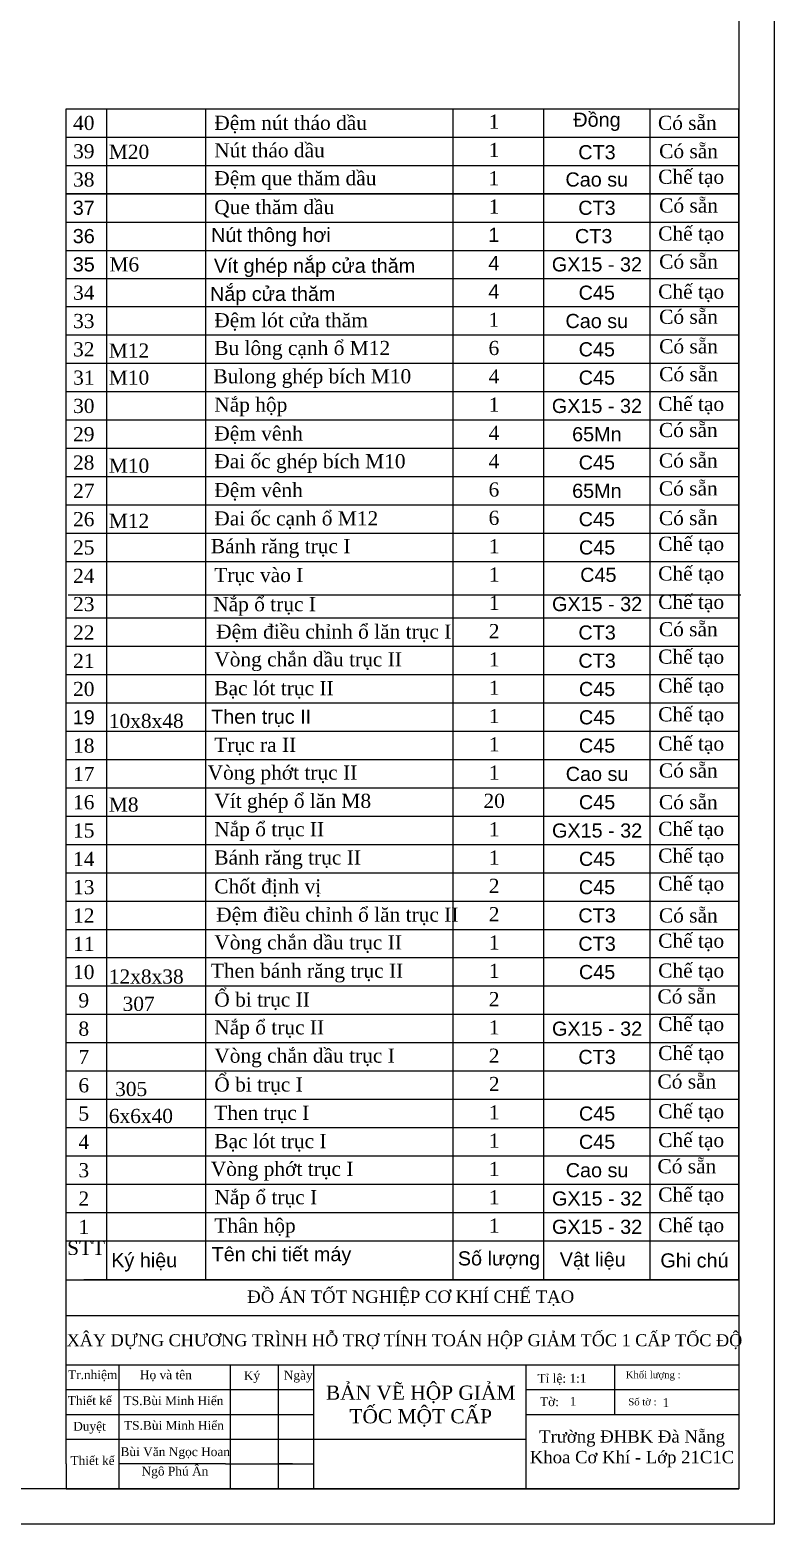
# Model space of a CAD drawing. Header units: millimetres. Extents: x 5847 to 9233, y 737 to 1578.
# Drawn here: x 9022.7 to 9232.9, y 736.7 to 1159 of the extents above; entities that cross this region are included whole.
import ezdxf

# ---------------------------------------------------------------- set-up
doc = ezdxf.new("R2010")
doc.units = ezdxf.units.MM
doc.layers.add('DRAWING_LINE', color=7, linetype='Continuous')
doc.styles.add('2.5', font='times.ttf', dxfattribs={"height": 2.5})
doc.styles.add('4.5', font='times.ttf', dxfattribs={"height": 4.5})
doc.styles.add('chuan', font='times.ttf', dxfattribs={"height": 3})
doc.styles.add('quangcuong', font='arial.ttf', dxfattribs={"height": 4})
doc.styles.add('tim', font='times.ttf', dxfattribs={"height": 2})
doc.styles.add('工程字', font='gbenor.shx', dxfattribs={"bigfont": 'gbcbig.shx'})

msp = doc.modelspace()

# ---------------------------------------------------------------- linework, layer by layer
at = {"layer": 'DRAWING_LINE'}
for p, q in [((9032.931, 1136.684), (9222.932, 1136.684)), ((9032.931, 805.684), (9032.931, 1136.684)), ((9044.483, 805.684), (9044.483, 1136.684)), ((9072.354, 1136.684), (9072.354, 805.684)), ((9142.303, 805.684), (9142.303, 1136.684)), ((9167.932, 816.684), (9167.932, 1136.684)), ((9197.932, 816.684), (9197.932, 1136.684)), ((9222.932, 805.684), (9222.932, 1136.684)), ((9032.931, 1128.684), (9222.932, 1128.684)), ((9032.931, 1120.684), (9222.932, 1120.684)), ((9222.932, 1112.684), (9032.931, 1112.684)), ((9032.931, 1112.684), (9222.932, 1112.684)), ((9032.931, 1104.684), (9222.932, 1104.684)), ((9032.931, 1096.684), (9222.932, 1096.684)), ((9032.931, 1088.684), (9222.932, 1088.684)), ((9222.932, 1080.684), (9032.931, 1080.684)), ((9222.932, 1080.684), (9032.931, 1080.684)), ((9222.932, 1072.684), (9032.931, 1072.684)), ((9222.932, 1064.684), (9032.931, 1064.684)), ((9222.932, 1064.684), (9032.931, 1064.684)), ((9222.932, 1064.684), (9032.931, 1064.684)), ((9222.932, 1056.684), (9032.931, 1056.684)), ((9222.932, 1048.684), (9032.931, 1048.684)), ((9222.932, 1040.684), (9032.931, 1040.684)), ((9222.932, 1040.684), (9032.931, 1040.684)), ((9222.932, 1032.684), (9032.931, 1032.684)), ((9222.932, 1024.684), (9032.931, 1024.684)), ((9222.932, 1016.684), (9032.931, 1016.684)), ((9222.932, 1008.684), (9032.931, 1008.684)), ((9222.932, 1008.684), (9032.931, 1008.684)), ((9223.52, 999.251), (9033.519, 999.251)), ((9222.932, 992.684), (9032.931, 992.684)), ((9222.932, 984.684), (9032.931, 984.684)), ((9222.932, 976.684), (9032.931, 976.684)), ((9222.932, 968.684), (9032.931, 968.684)), ((9222.932, 960.684), (9032.931, 960.684)), ((9222.932, 952.684), (9032.931, 952.684)), ((9222.932, 944.684), (9032.931, 944.684)), ((9222.932, 936.684), (9032.931, 936.684)), ((9222.932, 928.684), (9032.931, 928.684)), ((9222.932, 920.684), (9032.931, 920.684)), ((9222.932, 912.684), (9032.931, 912.684)), ((9222.932, 904.684), (9032.931, 904.684)), ((9222.932, 896.684), (9032.931, 896.684)), ((9222.932, 888.684), (9032.931, 888.684)), ((9222.932, 880.684), (9032.931, 880.684)), ((9222.932, 872.684), (9032.931, 872.684)), ((9222.932, 864.684), (9032.931, 864.684)), ((9222.932, 856.684), (9032.931, 856.684)), ((9222.932, 848.684), (9032.931, 848.684)), ((9222.932, 840.684), (9032.931, 840.684)), ((9222.932, 832.684), (9032.931, 832.684)), ((9222.932, 824.684), (9032.931, 824.684)), ((9222.932, 816.684), (9032.931, 816.684)), ((9222.932, 816.684), (9032.931, 816.684)), ((9167.932, 805.684), (9167.932, 816.684)), ((9197.932, 805.684), (9197.932, 816.684)), ((9032.931, 805.684), (9222.932, 805.684)), ((9032.931, 753.684), (9032.931, 805.684)), ((9032.931, 805.684), (9222.932, 805.684)), ((9222.932, 805.684), (9037.932, 805.684)), ((9068.753, 805.684), (9222.932, 805.684)), ((9222.932, 805.684), (9222.932, 746.684)), ((9032.931, 795.684), (9222.932, 795.684)), ((9032.931, 781.684), (9222.932, 781.684)), ((9047.931, 746.684), (9047.931, 781.684)), ((9079.296, 781.684), (9079.296, 746.684)), ((9086.931, 781.684), (9086.931, 781.795)), ((9092.932, 746.684), (9092.932, 781.684)), ((9102.932, 746.684), (9102.932, 781.684)), ((9162.932, 746.684), (9162.932, 781.684)), ((9187.932, 767.684), (9187.932, 781.684)), ((9032.931, 774.684), (9092.932, 774.684)), ((9092.932, 774.684), (9102.932, 774.684)), ((9162.932, 774.684), (9222.932, 774.684)), ((9032.931, 767.684), (9092.932, 767.684)), ((9092.932, 767.684), (9102.932, 767.684)), ((9162.932, 767.684), (9222.932, 767.684)), ((9032.931, 760.684), (9092.932, 760.684)), ((9092.932, 760.684), (9106.932, 760.684)), ((9106.932, 760.684), (9162.932, 760.684)), ((9032.931, 753.684), (9032.931, 746.684)), ((9057.931, 753.684), (9047.931, 753.684)), ((9057.931, 753.684), (9047.931, 753.684)), ((9077.931, 753.684), (9057.931, 753.684)), ((9077.931, 753.684), (9102.932, 753.684)), ((9077.931, 753.684), (9082.931, 753.684)), ((9096.932, 753.684), (9092.932, 753.684)), ((9032.931, 746.684), (9222.932, 746.684))]:
    msp.add_line(p, q, dxfattribs=at)
for points in [[(9232.932, 1577.684), (9232.932, 736.684), (8043.932, 736.684)], [(9222.932, 1567.684), (9222.932, 746.684), (8063.932, 746.684)]]:
    msp.add_lwpolyline(points, dxfattribs=at)

# ---------------------------------------------------------------- texts
for s, insert, char_height, width, attachment_point, style in [('{\\fArial|b0|i0|c0|p34;Đồng}', (9182.902, 1133.014), 4, 30.0602, 5, '工程字'), ('40', (9037.931, 1132.662), 4, 10, 5, 'chuan'), ('\\pi4;Đệm nút tháo dầu', (9070.801, 1132.228), 4, 66.92679, 4, 'chuan'), ('1', (9153.823, 1133.068), 4, 9.9398, 5, 'chuan'), ('\\pi4;Có sẵn', (9196.117, 1132.684), 4, 25, 4, 'chuan'), ('39', (9037.931, 1124.662), 4, 10, 5, 'chuan'), ('\\pxi1;M20', (9041.008, 1124.509), 4, 66.92679, 4, 'chuan'), ('\\pi4;Nút tháo dầu', (9070.801, 1124.925), 4, 66.92679, 4, 'chuan'), ('1', (9153.829, 1125.068), 4, 9.95182, 5, 'chuan'), ('{\\fArial|b0|i0|c0|p34;CT3}', (9182.896, 1124.386), 4, 30.07221, 5, '工程字'), ('\\pi4;Có sẵn', (9196.461, 1124.684), 4, 25, 4, 'chuan'), ('\\pi4;Đệm que thăm dầu', (9070.801, 1116.429), 4, 66.92679, 4, 'chuan'), ('\\pi4;Chế tạo ', (9196.195, 1116.98), 4, 25, 4, 'chuan'), ('38', (9037.931, 1116.684), 4, 10, 5, 'chuan'), ('1', (9153.775, 1117.068), 4, 9.84369, 5, 'chuan'), ('{\\fArial|b0|i0|c0|p34;Cao su}', (9182.848, 1116.684), 4, 30.16833, 5, '工程字'), ('37', (9037.931, 1108.684), 4, 10, 5, 'quangcuong'), ('\\pi4;Que thăm dầu', (9070.801, 1108.429), 4, 66.92679, 4, 'chuan'), ('1', (9153.817, 1109.068), 4, 9.92779, 5, 'chuan'), ('{\\fArial|b0|i0|c0|p34;CT3}', (9182.89, 1108.684), 4, 30.08423, 5, '工程字'), ('\\pi4;Có sẵn', (9196.461, 1109.341), 4, 25, 4, 'chuan'), ('36', (9037.931, 1100.684), 4, 10, 5, 'quangcuong'), ('  Nút thông hơi', (9070.801, 1100.429), 4, 66.92679, 4, 'quangcuong'), ('1', (9153.757, 1101.068), 4, 9.80765, 5, 'quangcuong'), ('CT3', (9181.97, 1100.679), 4, 30.19235, 5, 'quangcuong'), ('\\pi4;Chế tạo ', (9196.195, 1100.944), 4, 25, 4, 'chuan'), ('35', (9037.931, 1092.684), 4, 10, 5, 'quangcuong'), ('\\pxi1;M6', (9041.187, 1092.675), 4, 66.92679, 4, 'chuan'), ('Vít ghép nắp cửa thăm', (9074.698, 1091.724), 4, 76.71112, 4, 'quangcuong'), ('4', (9153.763, 1093.068), 4, 9.81966, 5, 'quangcuong'), ('{\\fArial|b0|i0|c0|p34;GX15 - 32}', (9182.884, 1092.684), 4, 30.09624, 5, '工程字'), ('\\pi4;Có sẵn', (9196.461, 1093.48), 4, 25, 4, 'chuan'), ('\\pxt1;34', (9037.931, 1084.684), 4, 10, 5, 'chuan'), ('   Nắp cửa thăm', (9068.942, 1083.765), 4, 76.71112, 4, 'quangcuong'), ('4', (9153.769, 1085.068), 4, 9.83167, 5, 'quangcuong'), ('C45', (9182.842, 1084.684), 4, 30.18034, 5, 'quangcuong'), ('\\pi4;Chế tạo ', (9196.195, 1084.522), 4, 25, 4, 'chuan'), ('33', (9037.931, 1076.684), 4, 10, 5, 'chuan'), ('\\pxi1;Đệm lót cửa thăm', (9070.801, 1076.429), 4, 66.92679, 4, 'chuan'), ('1', (9153.775, 1077.068), 4, 9.84369, 5, 'chuan'), ('{\\fArial|b0|i0|c0|p34;Cao su}', (9182.848, 1076.684), 4, 30.16833, 5, '工程字'), ('\\pi4;Có sẵn', (9196.461, 1077.887), 4, 25, 4, 'chuan'), ('32', (9037.931, 1068.684), 4, 10, 5, 'chuan'), ('\\pxi1;M12', (9041.008, 1068.353), 4, 66.92679, 4, 'chuan'), ('\\pi4;Bu lông cạnh ổ M12', (9070.801, 1068.429), 4, 66.92679, 4, 'chuan'), ('6', (9153.781, 1069.068), 4, 9.8557, 5, 'chuan'), ('{\\fArial|b0|i0|c0|p34;C45}', (9182.854, 1068.684), 4, 30.15631, 5, '工程字'), ('\\pi4;Có sẵn', (9196.461, 1069.532), 4, 25, 4, 'chuan'), ('\\pi4;Có sẵn', (9196.461, 1061.663), 4, 25, 4, 'chuan'), ('31', (9037.952, 1060.684), 4, 10, 5, 'chuan'), ('\\pxi1;M10', (9041.008, 1060.688), 4, 66.92679, 4, 'chuan'), (' Bulong ghép bích M10', (9073.03, 1060.429), 4, 85.00069, 4, 'chuan'), ('4', (9153.805, 1061.068), 4, 9.90376, 5, 'chuan'), ('{\\fArial|b0|i0|c0|p34;C45}', (9182.872, 1060.684), 4, 30.12027, 5, '工程字'), ('30', (9037.931, 1052.684), 4, 10, 5, 'chuan'), ('\\pi4;Nắp hộp', (9070.801, 1052.429), 4, 90.9805, 4, 'chuan'), ('1', (9153.811, 1053.068), 4, 9.91577, 5, 'chuan'), ('{\\fArial|b0|i0|c0|p34;GX15 - 32}', (9182.884, 1052.684), 4, 30.09624, 5, '工程字'), ('\\pi4;Chế tạo ', (9196.195, 1052.783), 4, 25, 4, 'chuan'), ('\\pi4;Có sẵn', (9196.39, 1045.878), 4, 25, 4, 'chuan'), ('29', (9037.931, 1044.684), 4, 10, 5, 'chuan'), ('\\pi4;Đệm vênh', (9070.801, 1044.429), 4, 66.92679, 4, 'chuan'), ('4', (9153.787, 1045.068), 4, 9.86772, 5, 'chuan'), ('{\\fArial|b0|i0|c0|p34;65Mn}', (9182.86, 1044.684), 4, 30.1443, 5, '工程字'), ('\\pi4;Đai ốc ghép bích M10', (9070.801, 1036.429), 4, 66.92679, 4, 'chuan'), ('4', (9153.799, 1037.068), 4, 9.89175, 5, 'chuan'), ('\\pi4;Có sẵn', (9196.39, 1037.262), 4, 25, 4, 'chuan'), ('28', (9037.909, 1036.684), 4, 10.04414, 5, 'chuan'), ('\\pxi1;M10', (9041.008, 1035.802), 4, 66.92679, 4, 'chuan'), ('{\\fArial|b0|i0|c0|p34;C45}', (9182.866, 1036.684), 4, 30.13228, 5, '工程字'), ('27', (9037.931, 1028.714), 4, 10, 5, 'chuan'), ('\\pi4;Đệm vênh', (9070.801, 1028.429), 4, 66.92679, 4, 'chuan'), ('6', (9153.787, 1029.068), 4, 9.86772, 5, 'chuan'), ('{\\fArial|b0|i0|c0|p34;65Mn}', (9182.86, 1028.684), 4, 30.1443, 5, '工程字'), ('\\pi4;Có sẵn', (9196.39, 1029.375), 4, 25, 4, 'chuan'), ('26', (9037.931, 1020.684), 4, 10, 5, 'chuan'), ('\\pxi1;M12', (9041.008, 1020.224), 4, 66.92679, 4, 'chuan'), ('\\pi4;Đai ốc cạnh ổ M12', (9070.801, 1020.429), 4, 66.92679, 4, 'chuan'), ('6', (9153.799, 1021.068), 4, 9.89175, 5, 'chuan'), ('{\\fArial|b0|i0|c0|p34;C45}', (9182.866, 1020.684), 4, 30.13228, 5, '工程字'), ('\\pi4;Có sẵn', (9196.39, 1020.987), 4, 25, 4, 'chuan'), ('25', (9037.931, 1012.684), 4, 10, 5, 'chuan'), ('  Bánh răng trục I', (9070.801, 1012.429), 4, 66.92679, 4, 'chuan'), ('1', (9153.853, 1013.068), 4, 10, 5, 'chuan'), ('{\\fArial|b0|i0|c0|p34;C45}', (9182.932, 1012.684), 4, 30, 5, '工程字'), ('\\pi4;Chế tạo ', (9196.195, 1013.247), 4, 25, 4, 'chuan'), ('24', (9037.931, 1004.684), 4, 10, 5, 'chuan'), ('\\pi4;Trục vào I', (9070.801, 1004.429), 4, 66.92679, 4, 'chuan'), ('1', (9153.853, 1005.068), 4, 10, 5, 'chuan'), ('{\\fArial|b0|i0|c0|p34;C45}', (9183.28, 1004.948), 4, 30.03617, 5, '工程字'), ('\\pi4;Chế tạo ', (9196.195, 1004.86), 4, 25, 4, 'chuan'), ('23', (9037.931, 996.684), 4, 10, 5, 'chuan'), ('\\pi4;Nắp ổ trục I', (9070.496, 996.04), 4, 66.92679, 4, 'chuan'), ('1', (9153.853, 997.068), 4, 10, 5, 'chuan'), ('{\\fArial|b0|i0|c0|p34;GX15 - 32}', (9182.932, 996.684), 4, 30, 5, '工程字'), ('\\pi4;Chế tạo ', (9196.195, 996.822), 4, 25, 4, 'chuan'), ('22', (9037.931, 988.684), 4, 10, 5, 'chuan'), ('   Đệm điều chỉnh ổ lăn trục I', (9070.801, 988.429), 4, 74.85226, 4, 'chuan'), ('2', (9153.853, 989.068), 4, 10, 5, 'chuan'), ('{\\fArial|b0|i0|c0|p34;CT3}', (9182.932, 988.642), 4, 30, 5, '工程字'), ('\\pi4;Có sẵn', (9196.39, 989.581), 4, 25, 4, 'chuan'), ('\\pi4;Chế tạo ', (9196.195, 981.353), 4, 25, 4, 'chuan'), ('21', (9037.931, 980.684), 4, 10, 5, 'chuan'), ('\\pi4,t4;Vòng chắn dầu trục II', (9070.801, 980.429), 4, 66.92679, 4, 'chuan'), ('1 ', (9153.853, 981.068), 4, 10, 5, 'chuan'), ('{\\fArial|b0|i0|c0|p34;CT3}', (9182.932, 980.684), 4, 30, 5, '工程字'), ('\\pi4;Chế tạo ', (9196.195, 973.204), 4, 25, 4, 'chuan'), ('20', (9037.931, 972.684), 4, 10, 5, 'chuan'), ('\\pi4;Bạc lót trục II', (9070.801, 972.429), 4, 66.92679, 4, 'chuan'), ('1', (9153.853, 973.068), 4, 10, 5, 'chuan'), ('{\\fArial|b0|i0|c0|p34;C45}', (9182.932, 972.684), 4, 30, 5, '工程字'), ('  Then trục II', (9070.801, 964.429), 4, 66.92679, 4, 'quangcuong'), ('1', (9153.853, 965.068), 4, 10, 5, 'chuan'), ('\\pi4;Chế tạo ', (9196.195, 965.048), 4, 25, 4, 'chuan'), ('19', (9037.931, 964.684), 4, 10, 5, 'quangcuong'), ('\\pxi1;10x8x48', (9041.008, 963.664), 4, 66.92679, 4, 'chuan'), ('{\\fArial|b0|i0|c0|p34;C45}', (9182.932, 964.684), 4, 30, 5, '工程字'), ('18', (9037.931, 956.684), 4, 10, 5, 'chuan'), ('\\pi4;Trục ra II', (9070.801, 956.429), 4, 66.92679, 4, 'chuan'), ('1', (9153.853, 957.068), 4, 10, 5, 'chuan'), ('{\\fArial|b0|i0|c0|p34;C45}', (9182.932, 956.684), 4, 30, 5, '工程字'), ('\\pi4;Chế tạo ', (9196.195, 956.782), 4, 25, 4, 'chuan'), ('17', (9037.931, 948.684), 4, 10, 5, 'chuan'), (' Vòng phớt trục II', (9071.4, 948.429), 4, 66.92679, 4, 'chuan'), ('1', (9153.853, 949.068), 4, 10, 5, 'chuan'), ('{\\fArial|b0|i0|c0|p34;Cao su}', (9182.932, 948.684), 4, 30, 5, '工程字'), ('\\pi4;Có sẵn', (9196.39, 949.658), 4, 25, 4, 'chuan'), ('16', (9037.931, 940.684), 4, 10, 5, 'chuan'), ('\\pxi1;M8', (9041.008, 940.012), 4, 66.92679, 4, 'chuan'), ('\\pi4;Vít ghép ổ lăn M8', (9070.801, 940.429), 4, 66.92679, 4, 'chuan'), ('20', (9153.853, 941.068), 4, 10, 5, 'chuan'), ('C45', (9182.932, 940.684), 4, 30, 5, 'quangcuong'), ('\\pi4;Có sẵn', (9196.39, 940.684), 4, 25, 4, 'chuan'), ('15', (9037.931, 932.684), 4, 10, 5, 'chuan'), ('\\pi4;Nắp ổ trục II', (9070.801, 932.429), 4, 66.92679, 4, 'chuan'), ('1', (9153.853, 933.068), 4, 10, 5, 'chuan'), ('{\\fArial|b0|i0|c0|p34;GX15 - 32}', (9182.932, 932.684), 4, 30, 5, '工程字'), ('\\pi4;Chế tạo ', (9196.195, 932.686), 4, 25, 4, 'chuan'), ('14', (9037.931, 924.684), 4, 10, 5, 'chuan'), ('\\pi4;Bánh răng trục II', (9070.801, 924.429), 4, 67.9914, 4, 'chuan'), ('1', (9153.853, 925.068), 4, 10, 5, 'chuan'), ('{\\fArial|b0|i0|c0|p34;C45}', (9182.932, 924.684), 4, 30, 5, '工程字'), ('\\pi4;Chế tạo ', (9196.195, 925.118), 4, 25, 4, 'chuan'), ('13', (9037.931, 916.684), 4, 10, 5, 'chuan'), ('\\pi4;Chốt định vị', (9070.801, 916.429), 4, 66.92679, 4, 'chuan'), ('2', (9153.841, 917.068), 4, 9.97585, 5, 'chuan'), ('{\\fArial|b0|i0|c0|p34;C45}', (9182.908, 916.684), 4, 30.04818, 5, '工程字'), ('\\pi4;Chế tạo ', (9196.195, 917.213), 4, 25, 4, 'chuan'), ('12', (9037.931, 908.684), 4, 10, 5, 'chuan'), ('   Đệm điều chỉnh ổ lăn trục II', (9070.801, 908.429), 4, 74.85226, 4, 'chuan'), ('2', (9153.853, 909.068), 4, 10, 5, 'chuan'), ('{\\fArial|b0|i0|c0|p34;CT3}', (9182.932, 908.684), 4, 30, 5, '工程字'), ('\\pi4;Có sẵn', (9196.396, 908.684), 4, 25, 4, 'chuan'), ('\\pi4;Chế tạo ', (9196.195, 901.065), 4, 25, 4, 'chuan'), ('11', (9037.931, 900.684), 4, 10, 5, 'chuan'), ('\\pi4,t4;Vòng chắn dầu trục II', (9070.801, 900.429), 4, 66.92679, 4, 'chuan'), ('1 ', (9153.853, 901.068), 4, 10, 5, 'chuan'), ('{\\fArial|b0|i0|c0|p34;CT3}', (9182.932, 900.684), 4, 30, 5, '工程字'), ('  Then bánh răng trục II', (9070.801, 892.429), 4, 66.92679, 4, 'chuan'), ('\\pi4;Chế tạo ', (9196.195, 892.634), 4, 25, 4, 'chuan'), ('10', (9037.931, 892.684), 4, 10, 5, 'chuan'), ('\\pxi1;12x8x38', (9041.008, 891.417), 4, 66.92679, 4, 'chuan'), ('1', (9153.853, 893.068), 4, 10, 5, 'chuan'), ('{\\fArial|b0|i0|c0|p34;C45}', (9182.932, 892.684), 4, 30, 5, '工程字'), ('\\pi4,t4;Ổ bi trục II', (9070.801, 884.429), 4, 66.92679, 4, 'chuan'), ('2', (9153.853, 885.068), 4, 10, 5, 'chuan'), ('\\pi4;Có sẵn', (9195.986, 885.794), 4, 25, 4, 'chuan'), ('9', (9037.931, 884.684), 4, 10, 5, 'chuan'), ('\\pxi1;307', (9044.903, 883.709), 4, 15.51626, 4, 'chuan'), ('8', (9037.931, 876.684), 4, 10, 5, 'chuan'), ('\\pi4;Nắp ổ trục II', (9070.801, 876.429), 4, 66.92679, 4, 'chuan'), ('1', (9153.853, 877.068), 4, 10, 5, 'chuan'), ('{\\fArial|b0|i0|c0|p34;GX15 - 32}', (9182.932, 876.684), 4, 30, 5, '工程字'), ('\\pi4;Chế tạo ', (9196.195, 877.535), 4, 25, 4, 'chuan'), ('7', (9037.931, 868.684), 4, 10, 5, 'chuan'), ('\\pi4;Vòng chắn dầu trục I', (9070.801, 868.429), 4, 66.92679, 4, 'chuan'), ('2', (9153.853, 869.068), 4, 10, 5, 'chuan'), ('{\\fArial|b0|i0|c0|p34;CT3}', (9182.932, 868.684), 4, 30, 5, '工程字'), ('\\pi4;Chế tạo ', (9196.195, 869.331), 4, 25, 4, 'chuan'), ('6', (9037.931, 860.684), 4, 10, 5, 'chuan'), ('\\pxi1;305', (9042.782, 859.647), 4, 23.50986, 4, 'chuan'), ('\\pi4;Ổ bi trục I', (9070.801, 860.429), 4, 66.92679, 4, 'chuan'), ('2', (9153.883, 861.068), 4, 10.06029, 5, 'chuan'), ('\\pi4;Có sẵn', (9195.986, 861.751), 4, 25, 4, 'chuan'), ('5', (9037.931, 852.684), 4, 10, 5, 'chuan'), ('\\pxi1;6x6x40', (9041.008, 852.012), 4, 66.92679, 4, 'chuan'), ('\\pi4;Then trục I', (9070.801, 852.429), 4, 66.92679, 4, 'chuan'), ('1', (9153.883, 853.068), 4, 10.06029, 5, 'chuan'), ('{\\fArial|b0|i0|c0|p34;C45}', (9182.932, 852.684), 4, 30, 5, '工程字'), ('\\pi4;Chế tạo ', (9196.195, 852.854), 4, 25, 4, 'chuan'), ('4', (9037.931, 844.684), 4, 10, 5, 'chuan'), ('\\pi4;Bạc lót trục I', (9070.801, 844.429), 4, 66.92679, 4, 'chuan'), ('1', (9153.853, 845.068), 4, 10, 5, 'chuan'), ('{\\fArial|b0|i0|c0|p34;C45}', (9182.932, 844.684), 4, 30, 5, '工程字'), ('\\pi4;Chế tạo ', (9196.195, 844.72), 4, 25, 4, 'chuan'), ('3', (9037.931, 836.684), 4, 10, 5, 'chuan'), ('  Vòng phớt trục I', (9070.801, 836.429), 4, 66.92679, 4, 'chuan'), ('1', (9153.853, 837.068), 4, 10, 5, 'chuan'), ('{\\fArial|b0|i0|c0|p34;Cao su}', (9182.932, 836.684), 4, 30, 5, '工程字'), ('\\pi4;Có sẵn', (9195.986, 837.788), 4, 25, 4, 'chuan'), ('\\pi4;Chế tạo ', (9196.195, 829.325), 4, 25, 4, 'chuan'), ('2', (9037.931, 828.684), 4, 10, 5, 'chuan'), ('\\pi4;Nắp ổ trục I', (9070.845, 828.429), 4, 66.8825, 4, 'chuan'), ('1', (9153.853, 829.068), 4, 10, 5, 'chuan'), ('{\\fArial|b0|i0|c0|p34;GX15 - 32}', (9182.932, 828.684), 4, 30, 5, '工程字'), ('\\pi4;Chế tạo ', (9196.195, 820.684), 4, 25, 4, 'chuan'), ('1', (9037.931, 820.684), 4, 10, 5, 'chuan'), ('\\pi4;Thân hộp', (9070.801, 820.429), 4, 66.92679, 4, 'chuan'), ('1', (9153.853, 821.068), 4, 10, 5, 'chuan'), ('{\\fArial|b0|i0|c0|p34;GX15 - 32}', (9182.932, 820.684), 4, 30, 5, '工程字'), ('{\\H0.5x;\\P} STT', (9038.59, 816.394), 4, 10, 5, 'chuan'), ('Tên{\\fArial|b0|i0|c134|p34; }chi{\\fArial|b0|i0|c134|p34; }tiết{\\fArial|b0|i0|c134|p34; }máy', (9074.064, 814.994), 4, 49.48392, 1, 'quangcuong'), ('Ký hiệu', (9055.005, 810.661), 4, 33.28888, 5, 'quangcuong'), ('Số l{\\fArial|b0|i0|c163|p34;ư}ợng', (9155.224, 811.184), 4, 23.58836, 5, 'quangcuong'), ('Vật{\\fArial|b0|i0|c134|p34; }liệu', (9172.383, 813.497), 4, 23.20577, 1, 'quangcuong'), ('Ghi{\\fArial|b0|i0|c134|p34; }chú', (9210.432, 811.184), 4, 25, 5, 'quangcuong'), ('ĐỒ ÁN TỐT NGHIỆP CƠ KHÍ CHẾ TẠO', (9130.283, 800.523), 3.5, 215, 5, '4.5'), ('  XÂY DỰNG CHƯƠNG TRÌNH HỖ TRỢ TÍNH TOÁN HỘP GIẢM TỐC 1 CẤP TỐC ĐỘ ', (9127.24, 788.231), 3.4, 222.80451, 5, '4.5'), ('Tr.nhiệm', (9040.455, 778.585), 2.5, 15, 5, '2.5'), ('Họ và tên', (9061.12, 778.57), 2.5, 40, 5, '2.5'), ('Ký', (9085.438, 778.243), 2.5, 20, 5, '2.5'), ('Ngày', (9098.506, 778.356), 2.5, 20, 5, '2.5'), ('BẢN VẼ HỘP GIẢM TỐC MỘT CẤP ', (9133.107, 770.001), 4, 58.99812, 5, 'tim'), ('\\pxt2;^ITỉ lệ: 1:1', (9161.096, 777.571), 2.5, 25, 4, '2.5'), ('Khối lượng :', (9198.764, 778.566), 2, 35, 5, '2.5'), ('Thiết kế', (9039.631, 771.585), 2.5, 15, 5, '2.5'), ('TS.Bùi Minh Hiển', (9063.27, 771.539), 2.5, 52.6, 5, 'tim'), ('\\pt5;^ITờ: ', (9161.804, 771.244), 2.5, 25, 4, '2.5'), ('\\pxt2; 1', (9174.244, 771.372), 2.5, 25, 4, '2.5'), ('Số tờ :', (9195.747, 771.222), 2, 35, 5, '2.5'), ('\\pxt2; 1', (9200.493, 771.03), 2.5, 25, 4, '2.5'), ('Duyệt', (9039.548, 763.923), 2.5, 52.6, 5, 'tim'), ('TS.Bùi Minh Hiển', (9063.398, 764.564), 2.5, 52.6, 5, 'tim'), ('Tr{\\fTimes New Roman|b0|i0|c163|p18;ư}ờng {\\fTimes New Roman|b0|i0|c238|p18;Đ}HBK Đà Nẵng\\PKhoa C{\\fTimes New Roman|b0|i0|c163|p18;ơ} Khí - Lớp 21C1C', (9192.797, 757.967), 3.5, 70.43881, 5, 'tim'), ('Thiết kế', (9040.409, 754.629), 2.5, 52.6, 5, 'tim'), ('Bùi Văn Ngọc Hoan', (9063.776, 756.737), 2.5, 52.6, 5, 'tim'), ('Ngô Phú Ân', (9063.691, 751.241), 2.5, 52.6, 5, 'tim')]:
    msp.add_mtext(s, dxfattribs=dict(at, insert=insert, char_height=char_height, width=width, attachment_point=attachment_point, style=style))

doc.saveas('drawing.dxf')
